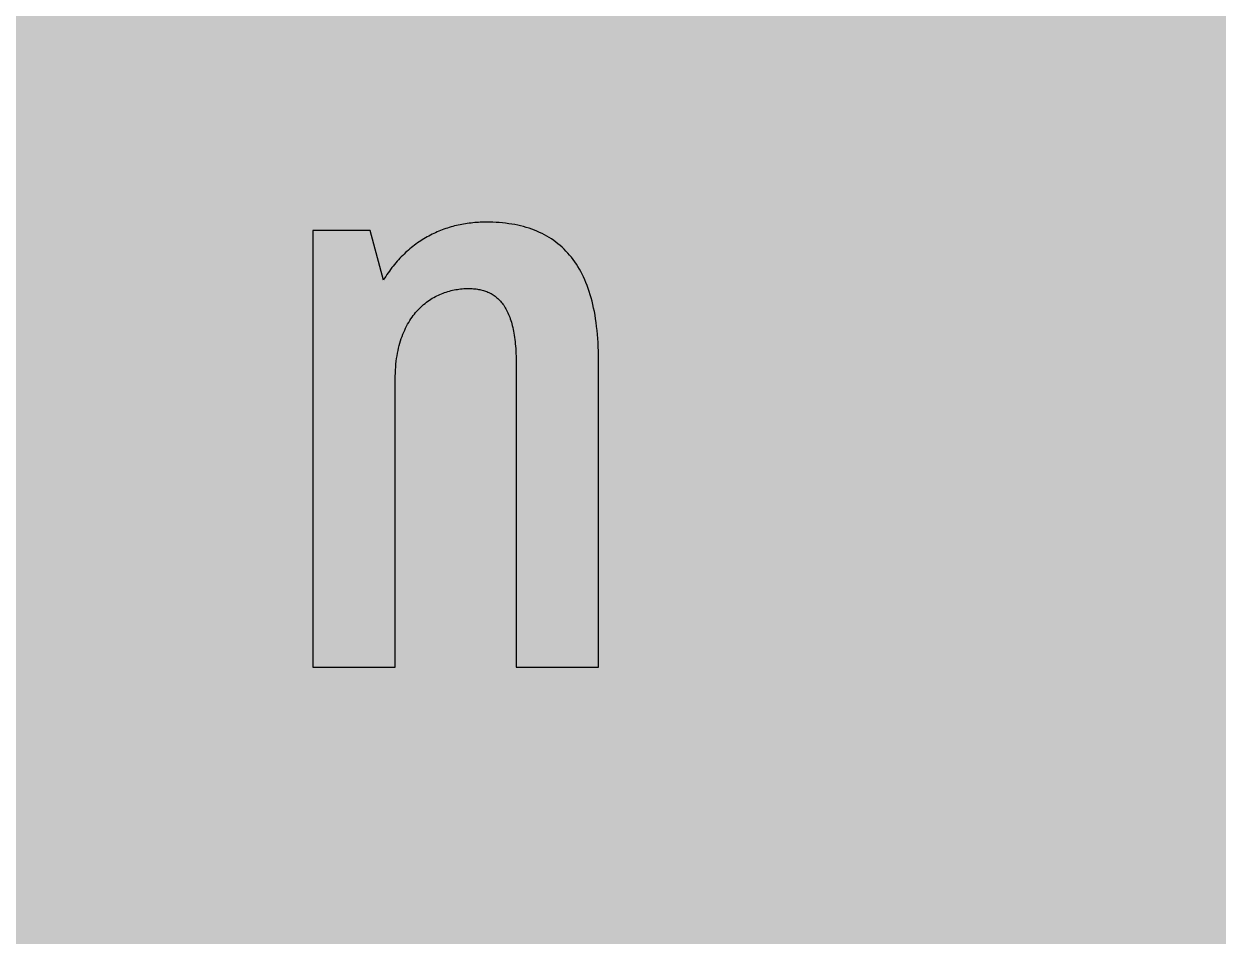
# Model space of a CAD drawing. Header units: millimetres. Extents: x 0 to 212, y 0 to 116.
# Drawn here: x 54.7 to 104.9, y 58.3 to 96.6 of the extents above; entities that cross this region are included whole.
import ezdxf

# ---------------------------------------------------------------- set-up
doc = ezdxf.new("R2010")
doc.units = ezdxf.units.MM

msp = doc.modelspace()

# ---------------------------------------------------------------- hatches: boundary and pattern name
for color, points in [(254, [(14.1633, 0.0536), (13.9878, 0.0533), (13.8125, 0.0559), (13.6373, 0.061), (13.462, 0.0686), (13.2893, 0.0787), (13.114, 0.0914), (12.9413, 0.1041), (12.7686, 0.1219), (12.5959, 0.1397), (12.4231, 0.16), (12.2504, 0.1829), (12.0777, 0.2057), (11.9075, 0.2337), (11.7373, 0.2616), (11.5672, 0.2921), (11.397, 0.3251), (11.2268, 0.3607), (11.0592, 0.3988), (10.8915, 0.4369), (10.7239, 0.4775), (10.5562, 0.5207), (10.3886, 0.5664), (10.2235, 0.6121), (10.0584, 0.6629), (9.8933, 0.7137), (9.7307, 0.7671), (9.5682, 0.8204), (9.4056, 0.8788), (9.2431, 0.9373), (9.083, 0.9982), (8.923, 1.0617), (8.763, 1.1252), (8.6055, 1.1938), (8.4455, 1.2624), (8.2906, 1.331), (8.1331, 1.4046), (7.9781, 1.4783), (7.8232, 1.5545), (7.6708, 1.6332), (7.5184, 1.7145), (7.366, 1.7958), (7.2161, 1.8796), (7.0663, 1.966), (6.919, 2.0523), (6.7716, 2.1438), (6.6243, 2.2352), (6.4795, 2.3266), (6.3348, 2.4232), (6.19, 2.5197), (6.0477, 2.6187), (5.908, 2.7178), (5.7683, 2.8194), (5.6286, 2.9235), (5.4915, 3.0302), (5.3543, 3.1369), (5.2197, 3.2461), (5.0851, 3.3579), (4.953, 3.4722), (4.8209, 3.5865), (4.6914, 3.7033), (4.5644, 3.8202), (4.4348, 3.9395), (4.3104, 4.0615), (4.1859, 4.1859), (4.0615, 4.3104), (3.9395, 4.4348), (3.8202, 4.5618), (3.7033, 4.6914), (3.5865, 4.8209), (3.4722, 4.953), (3.3579, 5.0851), (3.2487, 5.2197), (3.1369, 5.3543), (3.0302, 5.4915), (2.9235, 5.6286), (2.8194, 5.7683), (2.7178, 5.908), (2.6187, 6.0477), (2.5197, 6.19), (2.4232, 6.3348), (2.3266, 6.477), (2.2352, 6.6243), (2.1438, 6.7691), (2.0523, 6.919), (1.966, 7.0663), (1.8796, 7.2161), (1.7958, 7.366), (1.7145, 7.5184), (1.6332, 7.6708), (1.5545, 7.8232), (1.4783, 7.9781), (1.4046, 8.1331), (1.331, 8.2906), (1.2598, 8.4455), (1.1913, 8.603), (1.1252, 8.763), (1.0592, 8.923), (0.9982, 9.083), (0.9373, 9.2431), (0.8763, 9.4056), (0.8204, 9.5682), (0.7645, 9.7307), (0.7112, 9.8933), (0.6604, 10.0584), (0.6121, 10.2235), (0.5639, 10.3911), (0.5207, 10.5562), (0.4775, 10.7239), (0.4343, 10.8915), (0.3962, 11.0592), (0.3607, 11.2268), (0.3251, 11.397), (0.2921, 11.5672), (0.2616, 11.7373), (0.2311, 11.9075), (0.2057, 12.0802), (0.1803, 12.2504), (0.1575, 12.4231), (0.1372, 12.5959), (0.1194, 12.7686), (0.1041, 12.9413), (0.0889, 13.1166), (0.0787, 13.2893), (0.0686, 13.4645), (0.061, 13.6373), (0.0559, 13.8125), (0.0508, 13.9878), (0.0508, 14.163), (0.0522, 102.3592), (0.0508, 102.5322), (0.0559, 102.7074), (0.061, 102.8827), (0.0686, 103.058), (0.0787, 103.2307), (0.0889, 103.4059), (0.1041, 103.5787), (0.1194, 103.7514), (0.1372, 103.9241), (0.1575, 104.0968), (0.1803, 104.2695), (0.2057, 104.4423), (0.2311, 104.6124), (0.2616, 104.7826), (0.2921, 104.9528), (0.3251, 105.123), (0.3607, 105.2932), (0.3962, 105.4608), (0.4343, 105.6284), (0.4775, 105.7961), (0.5207, 105.9637), (0.5639, 106.1314), (0.6121, 106.2965), (0.6604, 106.4616), (0.7112, 106.6267), (0.7645, 106.7892), (0.8204, 106.9518), (0.8763, 107.1143), (0.9373, 107.2769), (0.9982, 107.4369), (1.0592, 107.5969), (1.1252, 107.757), (1.1913, 107.9144), (1.2598, 108.0745), (1.331, 108.2294), (1.4046, 108.3869), (1.4783, 108.5418), (1.5545, 108.6968), (1.6332, 108.8492), (1.7145, 109.0016), (1.7958, 109.154), (1.8796, 109.3038), (1.966, 109.4537), (2.0523, 109.601), (2.1438, 109.7483), (2.2352, 109.8956), (2.3266, 110.0404), (2.4232, 110.1852), (2.5197, 110.33), (2.6187, 110.4722), (2.7178, 110.6119), (2.8194, 110.7516), (2.9235, 110.8913), (3.0302, 111.0285), (3.1369, 111.1656), (3.2487, 111.3003), (3.3579, 111.4349), (3.4722, 111.567), (3.5865, 111.699), (3.7033, 111.8286), (3.8202, 111.9556), (3.9395, 112.0851), (4.0615, 112.2096), (4.1859, 112.334), (4.3104, 112.4585), (4.4348, 112.5804), (4.5644, 112.6998), (4.6914, 112.8166), (4.8209, 112.9335), (4.953, 113.0478), (5.0851, 113.1621), (5.2197, 113.2713), (5.3543, 113.3831), (5.4915, 113.4897), (5.6286, 113.5964), (5.7683, 113.7006), (5.908, 113.8022), (6.0477, 113.9012), (6.19, 114.0003), (6.3348, 114.0968), (6.4795, 114.1933), (6.6243, 114.2848), (6.7716, 114.3762), (6.919, 114.4676), (7.0663, 114.554), (7.2161, 114.6404), (7.366, 114.7242), (7.5184, 114.8055), (7.6708, 114.8867), (7.8232, 114.9655), (7.9781, 115.0417), (8.1331, 115.1153), (8.2906, 115.189), (8.4455, 115.2601), (8.6055, 115.3287), (8.763, 115.3947), (8.923, 115.4608), (9.083, 115.5217), (9.2431, 115.5827), (9.4056, 115.6437), (9.5682, 115.6995), (9.7307, 115.7554), (9.8933, 115.8088), (10.0584, 115.8596), (10.2235, 115.9078), (10.3886, 115.9561), (10.5562, 115.9993), (10.7239, 116.0424), (10.8915, 116.0856), (11.0592, 116.1237), (11.2268, 116.1593), (11.397, 116.1948), (11.5672, 116.2279), (11.7373, 116.2583), (11.9075, 116.2888), (12.0777, 116.3142), (12.2504, 116.3396), (12.4231, 116.3625), (12.5959, 116.3828), (12.7686, 116.4006), (12.9413, 116.4158), (13.114, 116.4311), (13.2893, 116.4412), (13.462, 116.4514), (13.6373, 116.459), (13.8125, 116.4641), (13.9878, 116.4692), (14.163, 116.4692), (197.6078, 116.4703), (197.7822, 116.4692), (197.9574, 116.4641), (198.1327, 116.459), (198.3054, 116.4514), (198.4807, 116.4412), (198.6534, 116.4311), (198.8287, 116.4158), (199.0014, 116.4006), (199.1741, 116.3828), (199.3468, 116.3625), (199.5195, 116.3396), (199.6897, 116.3142), (199.8624, 116.2888), (200.0326, 116.2583), (200.2028, 116.2279), (200.373, 116.1948), (200.5432, 116.1593), (200.7108, 116.1237), (200.8784, 116.0856), (201.0461, 116.0424), (201.2137, 115.9993), (201.3788, 115.9561), (201.5465, 115.9078), (201.7116, 115.8596), (201.8767, 115.8088), (202.0392, 115.7554), (202.2018, 115.6995), (202.3643, 115.6437), (202.5269, 115.5827), (202.6869, 115.5217), (202.8469, 115.4608), (203.007, 115.3947), (203.167, 115.3287), (203.3245, 115.2601), (203.4794, 115.189), (203.6369, 115.1153), (203.7918, 115.0417), (203.9468, 114.9655), (204.0992, 114.8867), (204.2516, 114.8055), (204.404, 114.7242), (204.5538, 114.6404), (204.7037, 114.554), (204.8535, 114.4676), (205.0009, 114.3762), (205.1456, 114.2848), (205.293, 114.1933), (205.4352, 114.0968), (205.58, 114.0003), (205.7222, 113.9012), (205.8619, 113.8022), (206.0016, 113.7006), (206.1413, 113.5964), (206.2785, 113.4897), (206.4156, 113.3831), (206.5503, 113.2713), (206.6849, 113.1621), (206.817, 113.0478), (206.949, 112.9335), (207.0786, 112.8166), (207.2081, 112.6998), (207.3351, 112.5804), (207.4596, 112.4585), (207.584, 112.334), (207.7085, 112.2096), (207.8304, 112.0851), (207.9498, 111.9556), (208.0666, 111.8286), (208.1835, 111.699), (208.2978, 111.567), (208.4121, 111.4349), (208.5238, 111.3003), (208.6331, 111.1656), (208.7397, 111.0285), (208.8464, 110.8913), (208.9506, 110.7516), (209.0522, 110.6119), (209.1512, 110.4722), (209.2503, 110.33), (209.3468, 110.1852), (209.4433, 110.0404), (209.5348, 109.8956), (209.6262, 109.7483), (209.7176, 109.601), (209.804, 109.4537), (209.8904, 109.3038), (209.9742, 109.154), (210.0555, 109.0016), (210.1367, 108.8492), (210.2155, 108.6968), (210.2917, 108.5418), (210.3653, 108.3869), (210.439, 108.2294), (210.5076, 108.0745), (210.5762, 107.9144), (210.6447, 107.757), (210.7082, 107.5969), (210.7717, 107.4369), (210.8327, 107.2769), (210.8911, 107.1143), (210.9495, 106.9518), (211.0029, 106.7892), (211.0562, 106.6267), (211.107, 106.4616), (211.1578, 106.2965), (211.2035, 106.1314), (211.2493, 105.9637), (211.2924, 105.7961), (211.3331, 105.6284), (211.3712, 105.4608), (211.4093, 105.2932), (211.4448, 105.123), (211.4779, 104.9528), (211.5083, 104.7826), (211.5363, 104.6124), (211.5642, 104.4423), (211.5871, 104.2695), (211.6099, 104.0968), (211.6303, 103.9241), (211.648, 103.7514), (211.6658, 103.5787), (211.6785, 103.4059), (211.6912, 103.2307), (211.7014, 103.058), (211.709, 102.8827), (211.7141, 102.7074), (211.7166, 102.5322), (211.7166, 102.3569), (211.7189, 14.1647), (211.7166, 13.9878), (211.7141, 13.8125), (211.709, 13.6373), (211.7014, 13.4645), (211.6912, 13.2893), (211.6785, 13.1166), (211.6658, 12.9413), (211.648, 12.7686), (211.6303, 12.5959), (211.6099, 12.4231), (211.5871, 12.2504), (211.5642, 12.0802), (211.5363, 11.9075), (211.5083, 11.7373), (211.4779, 11.5672), (211.4448, 11.397), (211.4093, 11.2268), (211.3712, 11.0592), (211.3331, 10.8915), (211.2924, 10.7239), (211.2493, 10.5562), (211.2035, 10.3911), (211.1578, 10.2235), (211.107, 10.0584), (211.0562, 9.8933), (211.0029, 9.7307), (210.9495, 9.5682), (210.8911, 9.4056), (210.8327, 9.2431), (210.7717, 9.083), (210.7082, 8.923), (210.6447, 8.763), (210.5762, 8.603), (210.5076, 8.4455), (210.439, 8.2906), (210.3653, 8.1331), (210.2917, 7.9781), (210.2155, 7.8232), (210.1367, 7.6708), (210.0555, 7.5184), (209.9742, 7.366), (209.8904, 7.2161), (209.804, 7.0663), (209.7176, 6.919), (209.6262, 6.7691), (209.5348, 6.6243), (209.4433, 6.477), (209.3468, 6.3348), (209.2503, 6.19), (209.1512, 6.0477), (209.0522, 5.908), (208.9506, 5.7683), (208.8464, 5.6286), (208.7397, 5.4915), (208.6331, 5.3543), (208.5238, 5.2197), (208.4121, 5.0851), (208.2978, 4.953), (208.1835, 4.8209), (208.0666, 4.6914), (207.9498, 4.5618), (207.8304, 4.4348), (207.7085, 4.3104), (207.584, 4.1859), (207.4596, 4.0615), (207.3351, 3.9395), (207.2081, 3.8202), (207.0786, 3.7033), (206.949, 3.5865), (206.817, 3.4722), (206.6849, 3.3579), (206.5503, 3.2461), (206.4156, 3.1369), (206.2785, 3.0302), (206.1413, 2.9235), (206.0016, 2.8194), (205.8619, 2.7178), (205.7222, 2.6187), (205.58, 2.5197), (205.4352, 2.4232), (205.293, 2.3266), (205.1456, 2.2352), (205.0009, 2.1438), (204.8535, 2.0523), (204.7037, 1.966), (204.5538, 1.8796), (204.404, 1.7958), (204.2516, 1.7145), (204.0992, 1.6332), (203.9468, 1.5545), (203.7918, 1.4783), (203.6369, 1.4046), (203.4794, 1.331), (203.3245, 1.2624), (203.167, 1.1938), (203.007, 1.1252), (202.8469, 1.0617), (202.6869, 0.9982), (202.5269, 0.9373), (202.3643, 0.8788), (202.2018, 0.8204), (202.0392, 0.7671), (201.8767, 0.7137), (201.7116, 0.6629), (201.5465, 0.6121), (201.3788, 0.5664), (201.2137, 0.5207), (201.0461, 0.4775), (200.8784, 0.4369), (200.7108, 0.3988), (200.5432, 0.3607), (200.373, 0.3251), (200.2028, 0.2921), (200.0326, 0.2616), (199.8624, 0.2337), (199.6897, 0.2057), (199.5195, 0.1829), (199.3468, 0.16), (199.1741, 0.1397), (199.0014, 0.1219), (198.8287, 0.1041), (198.6534, 0.0914), (198.4807, 0.0787), (198.3054, 0.0686), (198.1327, 0.061), (197.9574, 0.0559), (197.7822, 0.0533), (197.6069, 0.0533)]), (59, [(78.8458, 69.5508), (78.8458, 82.4614), (78.8441, 82.6465), (78.8391, 82.8319), (78.834, 83.0123), (78.8264, 83.1875), (78.8137, 83.3628), (78.801, 83.533), (78.7857, 83.7006), (78.7679, 83.8632), (78.7476, 84.0257), (78.7248, 84.1832), (78.6994, 84.3356), (78.6714, 84.488), (78.6409, 84.6353), (78.6079, 84.7801), (78.5749, 84.9224), (78.5368, 85.0621), (78.4987, 85.1967), (78.4555, 85.3288), (78.4123, 85.4583), (78.3666, 85.5853), (78.3184, 85.7072), (78.2676, 85.8266), (78.2142, 85.9434), (78.1583, 86.0577), (78.0999, 86.1695), (78.0415, 86.2762), (77.978, 86.3829), (77.9145, 86.4845), (77.8459, 86.5835), (77.7773, 86.6775), (77.7062, 86.7715), (77.6326, 86.8604), (77.5564, 86.9493), (77.4776, 87.0331), (77.3963, 87.1144), (77.3151, 87.1906), (77.2312, 87.2668), (77.1423, 87.3404), (77.0534, 87.409), (76.962, 87.4751), (76.868, 87.5386), (76.7715, 87.5995), (76.675, 87.6579), (76.5734, 87.7138), (76.4718, 87.7672), (76.3676, 87.8154), (76.261, 87.8637), (76.1517, 87.9069), (76.04, 87.9475), (75.9257, 87.9881), (75.8114, 88.0237), (75.6945, 88.0567), (75.5752, 88.0872), (75.4532, 88.1151), (75.3288, 88.1405), (75.2018, 88.1609), (75.0748, 88.1812), (74.9427, 88.199), (74.8106, 88.2117), (74.676, 88.2244), (74.5414, 88.2345), (74.4017, 88.2396), (74.262, 88.2447), (74.1172, 88.2447), (74.0385, 88.2447), (73.9597, 88.2421), (73.881, 88.2396), (73.8022, 88.2371), (73.7235, 88.232), (73.6448, 88.2269), (73.566, 88.2193), (73.4898, 88.2091), (73.4111, 88.2015), (73.3349, 88.1913), (73.2561, 88.1786), (73.1799, 88.1659), (73.1037, 88.1532), (73.0275, 88.138), (72.9513, 88.1202), (72.8751, 88.1024), (72.7989, 88.0847), (72.7253, 88.0643), (72.6491, 88.044), (72.5754, 88.0212), (72.5018, 87.9983), (72.4281, 87.9754), (72.3544, 87.9475), (72.2808, 87.9221), (72.2097, 87.8942), (72.136, 87.8637), (72.0649, 87.8332), (71.9938, 87.8027), (71.9226, 87.7697), (71.8541, 87.7367), (71.7829, 87.7011), (71.7144, 87.663), (71.6458, 87.6249), (71.5772, 87.5868), (71.5086, 87.5462), (71.4426, 87.5055), (71.3765, 87.4624), (71.308, 87.4192), (71.2445, 87.3735), (71.1784, 87.3252), (71.1149, 87.2769), (71.0489, 87.2287), (70.9879, 87.1779), (70.9244, 87.1271), (70.8609, 87.0737), (70.8, 87.0179), (70.739, 86.9645), (70.6806, 86.9061), (70.6196, 86.8477), (70.5612, 86.7893), (70.5028, 86.7283), (70.4444, 86.6648), (70.3885, 86.6013), (70.3326, 86.5353), (70.2767, 86.4692), (70.2234, 86.4032), (70.1675, 86.3346), (70.1142, 86.2635), (70.0634, 86.1924), (70.01, 86.1187), (69.9592, 86.0425), (69.911, 85.9663), (69.8602, 85.8901), (69.8119, 85.8114), (69.2506, 87.8939), (66.8514, 87.8939), (66.8514, 69.5508), (70.309, 69.5508), (70.309, 81.6497), (70.3097, 81.7804), (70.3123, 81.9099), (70.3199, 82.0369), (70.3275, 82.1614), (70.3377, 82.2833), (70.3504, 82.4027), (70.3656, 82.5195), (70.3834, 82.6338), (70.4037, 82.743), (70.424, 82.8523), (70.4469, 82.9589), (70.4723, 83.0605), (70.5002, 83.1621), (70.5307, 83.2612), (70.5612, 83.3552), (70.5942, 83.4492), (70.6272, 83.5406), (70.6653, 83.6295), (70.7034, 83.7159), (70.7415, 83.7997), (70.7847, 83.881), (70.8254, 83.9597), (70.8711, 84.0359), (70.9168, 84.1096), (70.9625, 84.1832), (71.0108, 84.2518), (71.0616, 84.3204), (71.1124, 84.3864), (71.1632, 84.4474), (71.2165, 84.5083), (71.2699, 84.5693), (71.3257, 84.6252), (71.3816, 84.6811), (71.44, 84.7319), (71.4985, 84.7827), (71.5569, 84.8309), (71.6178, 84.8792), (71.6788, 84.9224), (71.7398, 84.9655), (71.8007, 85.0062), (71.8642, 85.0468), (71.9277, 85.0824), (71.9912, 85.1179), (72.0547, 85.151), (72.1208, 85.1814), (72.1843, 85.2119), (72.2503, 85.2399), (72.3163, 85.2653), (72.3824, 85.2907), (72.4484, 85.311), (72.517, 85.3338), (72.583, 85.3516), (72.6491, 85.3694), (72.7151, 85.3846), (72.7837, 85.3999), (72.8497, 85.4126), (72.9158, 85.4227), (72.9818, 85.4329), (73.0504, 85.4405), (73.1164, 85.4481), (73.1825, 85.4532), (73.246, 85.4558), (73.312, 85.4583), (73.3755, 85.4583), (73.4314, 85.4583), (73.4873, 85.4558), (73.5432, 85.4532), (73.5965, 85.4507), (73.6498, 85.4456), (73.7032, 85.4405), (73.7565, 85.4329), (73.8073, 85.4227), (73.8581, 85.4151), (73.9089, 85.4024), (73.9572, 85.3897), (74.008, 85.377), (74.0562, 85.3618), (74.102, 85.3465), (74.1502, 85.3288), (74.1959, 85.311), (74.2417, 85.2907), (74.2874, 85.2678), (74.3306, 85.2449), (74.3737, 85.2195), (74.4169, 85.1941), (74.4576, 85.1662), (74.4982, 85.1357), (74.5388, 85.1052), (74.5795, 85.0722), (74.6176, 85.0392), (74.6557, 85.0036), (74.6912, 84.9655), (74.7293, 84.9249), (74.7624, 84.8843), (74.7979, 84.8411), (74.8309, 84.7979), (74.864, 84.7522), (74.8944, 84.7039), (74.9275, 84.6531), (74.9554, 84.5998), (74.9859, 84.5464), (75.0138, 84.4906), (75.0418, 84.4321), (75.0672, 84.3737), (75.0926, 84.3128), (75.1154, 84.2493), (75.1408, 84.1832), (75.1611, 84.1146), (75.184, 84.0435), (75.2043, 83.9724), (75.2221, 83.8987), (75.2424, 83.8225), (75.2577, 83.7438), (75.2754, 83.6625), (75.2907, 83.5787), (75.3034, 83.4949), (75.3161, 83.406), (75.3288, 83.3171), (75.3389, 83.2231), (75.3491, 83.1291), (75.3593, 83.0326), (75.3669, 82.9335), (75.372, 82.8319), (75.377, 82.7253), (75.3821, 82.6186), (75.3847, 82.5094), (75.3872, 82.3976), (75.3872, 82.2833), (75.3883, 69.5508)])]:
    msp.add_hatch(color=color).paths.add_polyline_path(points)
h = msp.add_hatch(color=59)
h.paths.add_polyline_path([(56.7612, 87.8939), (56.7612, 85.0731), (58.8779, 85.0731), (58.8779, 69.5508), (62.3355, 69.5508), (62.3355, 87.8939)])
edge = h.paths.add_edge_path(flags=16)
edge.add_line((58.2083, 93.6801), (58.2066, 93.6142))
edge.add_line((58.2066, 93.6142), (58.2092, 93.5507))
edge.add_line((58.2092, 93.5507), (58.2143, 93.4872))
edge.add_line((58.2143, 93.4872), (58.2193, 93.4263))
edge.add_line((58.2193, 93.4263), (58.2244, 93.3628))
edge.add_line((58.2244, 93.3628), (58.2346, 93.3018))
edge.add_line((58.2346, 93.3018), (58.2422, 93.2409))
edge.add_line((58.2422, 93.2409), (58.2549, 93.1799))
edge.add_line((58.2549, 93.1799), (58.2651, 93.1215))
edge.add_line((58.2651, 93.1215), (58.2803, 93.0631))
edge.add_line((58.2803, 93.0631), (58.2955, 93.0046))
edge.add_line((58.2955, 93.0046), (58.3108, 92.9462))
edge.add_line((58.3108, 92.9462), (58.3286, 92.8903))
edge.add_line((58.3286, 92.8903), (58.3463, 92.8345))
edge.add_line((58.3463, 92.8345), (58.3667, 92.7786))
edge.add_line((58.3667, 92.7786), (58.3895, 92.7227))
edge.add_line((58.3895, 92.7227), (58.4098, 92.6694))
edge.add_line((58.4098, 92.6694), (58.4352, 92.616))
edge.add_line((58.4352, 92.616), (58.4606, 92.5627))
edge.add_line((58.4606, 92.5627), (58.486, 92.5119))
edge.add_line((58.486, 92.5119), (58.514, 92.4611))
edge.add_line((58.514, 92.4611), (58.5419, 92.4128))
edge.add_line((58.5419, 92.4128), (58.5724, 92.362))
edge.add_line((58.5724, 92.362), (58.6029, 92.3138))
edge.add_line((58.6029, 92.3138), (58.6359, 92.268))
edge.add_line((58.6359, 92.268), (58.6689, 92.2223))
edge.add_line((58.6689, 92.2223), (58.7019, 92.1766))
edge.add_line((58.7019, 92.1766), (58.7375, 92.1309))
edge.add_line((58.7375, 92.1309), (58.7756, 92.0877))
edge.add_line((58.7756, 92.0877), (58.8112, 92.0445))
edge.add_line((58.8112, 92.0445), (58.8518, 92.0039))
edge.add_line((58.8518, 92.0039), (58.8899, 91.9632))
edge.add_line((58.8899, 91.9632), (58.9305, 91.9226))
edge.add_line((58.9305, 91.9226), (58.9737, 91.8845))
edge.add_line((58.9737, 91.8845), (59.0144, 91.8464))
edge.add_line((59.0144, 91.8464), (59.0575, 91.8108))
edge.add_line((59.0575, 91.8108), (59.1033, 91.7753))
edge.add_line((59.1033, 91.7753), (59.149, 91.7423))
edge.add_line((59.149, 91.7423), (59.1947, 91.7067))
edge.add_line((59.1947, 91.7067), (59.243, 91.6762))
edge.add_line((59.243, 91.6762), (59.2912, 91.6457))
edge.add_line((59.2912, 91.6457), (59.3395, 91.6153))
edge.add_line((59.3395, 91.6153), (59.3903, 91.5873))
edge.add_line((59.3903, 91.5873), (59.4385, 91.5594))
edge.add_line((59.4385, 91.5594), (59.4919, 91.5314))
edge.add_line((59.4919, 91.5314), (59.5427, 91.5086))
edge.add_line((59.5427, 91.5086), (59.596, 91.4832))
edge.add_line((59.596, 91.4832), (59.6494, 91.4603))
edge.add_line((59.6494, 91.4603), (59.7052, 91.44))
edge.add_line((59.7052, 91.44), (59.7611, 91.4197))
edge.add_line((59.7611, 91.4197), (59.817, 91.3994))
edge.add_line((59.817, 91.3994), (59.8729, 91.3841))
edge.add_line((59.8729, 91.3841), (59.9313, 91.3663))
edge.add_line((59.9313, 91.3663), (59.9897, 91.3511))
edge.add_line((59.9897, 91.3511), (60.0481, 91.3384))
edge.add_line((60.0481, 91.3384), (60.1091, 91.3257))
edge.add_line((60.1091, 91.3257), (60.1675, 91.3155))
edge.add_line((60.1675, 91.3155), (60.2285, 91.3054))
edge.add_line((60.2285, 91.3054), (60.2894, 91.2978))
edge.add_line((60.2894, 91.2978), (60.3529, 91.2927))
edge.add_line((60.3529, 91.2927), (60.4139, 91.2851))
edge.add_line((60.4139, 91.2851), (60.4774, 91.2825))
edge.add_line((60.4774, 91.2825), (60.5409, 91.28))
edge.add_line((60.5409, 91.28), (60.6069, 91.28))
edge.add_line((60.6069, 91.28), (60.6704, 91.28))
edge.add_line((60.6704, 91.28), (60.7339, 91.2825))
edge.add_line((60.7339, 91.2825), (60.7974, 91.2851))
edge.add_line((60.7974, 91.2851), (60.8609, 91.2927))
edge.add_line((60.8609, 91.2927), (60.9219, 91.2978))
edge.add_line((60.9219, 91.2978), (60.9829, 91.3054))
edge.add_line((60.9829, 91.3054), (61.0438, 91.3155))
edge.add_line((61.0438, 91.3155), (61.1048, 91.3257))
edge.add_line((61.1048, 91.3257), (61.1632, 91.3384))
edge.add_line((61.1632, 91.3384), (61.2216, 91.3511))
edge.add_line((61.2216, 91.3511), (61.28, 91.3663))
edge.add_line((61.28, 91.3663), (61.3385, 91.3841))
edge.add_line((61.3385, 91.3841), (61.3943, 91.3994))
edge.add_line((61.3943, 91.3994), (61.4502, 91.4197))
edge.add_line((61.4502, 91.4197), (61.5061, 91.44))
edge.add_line((61.5061, 91.44), (61.562, 91.4603))
edge.add_line((61.562, 91.4603), (61.6153, 91.4832))
edge.add_line((61.6153, 91.4832), (61.6687, 91.5086))
edge.add_line((61.6687, 91.5086), (61.7195, 91.5314))
edge.add_line((61.7195, 91.5314), (61.7728, 91.5594))
edge.add_line((61.7728, 91.5594), (61.8236, 91.5873))
edge.add_line((61.8236, 91.5873), (61.8719, 91.6153))
edge.add_line((61.8719, 91.6153), (61.9227, 91.6457))
edge.add_line((61.9227, 91.6457), (61.9709, 91.6762))
edge.add_line((61.9709, 91.6762), (62.0166, 91.7067))
edge.add_line((62.0166, 91.7067), (62.0624, 91.7423))
edge.add_line((62.0624, 91.7423), (62.1081, 91.7753))
edge.add_line((62.1081, 91.7753), (62.1538, 91.8108))
edge.add_line((62.1538, 91.8108), (62.197, 91.8464))
edge.add_line((62.197, 91.8464), (62.2402, 91.8845))
edge.add_line((62.2402, 91.8845), (62.2808, 91.9226))
edge.add_line((62.2808, 91.9226), (62.3214, 91.9632))
edge.add_line((62.3214, 91.9632), (62.3621, 92.0039))
edge.add_line((62.3621, 92.0039), (62.4002, 92.0445))
edge.add_line((62.4002, 92.0445), (62.4383, 92.0877))
edge.add_line((62.4383, 92.0877), (62.4738, 92.1309))
edge.add_line((62.4738, 92.1309), (62.5094, 92.1766))
edge.add_line((62.5094, 92.1766), (62.5424, 92.2223))
edge.add_line((62.5424, 92.2223), (62.578, 92.268))
edge.add_line((62.578, 92.268), (62.6085, 92.3138))
edge.add_line((62.6085, 92.3138), (62.6389, 92.362))
edge.add_line((62.6389, 92.362), (62.6694, 92.4128))
edge.add_line((62.6694, 92.4128), (62.6974, 92.4611))
edge.add_line((62.6974, 92.4611), (62.7253, 92.5119))
edge.add_line((62.7253, 92.5119), (62.7532, 92.5627))
edge.add_line((62.7532, 92.5627), (62.7786, 92.616))
edge.add_line((62.7786, 92.616), (62.8015, 92.6694))
edge.add_line((62.8015, 92.6694), (62.8244, 92.7227))
edge.add_line((62.8244, 92.7227), (62.8447, 92.7786))
edge.add_line((62.8447, 92.7786), (62.865, 92.8345))
edge.add_line((62.865, 92.8345), (62.8853, 92.8903))
edge.add_line((62.8853, 92.8903), (62.9031, 92.9462))
edge.add_line((62.9031, 92.9462), (62.9183, 93.0046))
edge.add_line((62.9183, 93.0046), (62.9336, 93.0631))
edge.add_line((62.9336, 93.0631), (62.9463, 93.1215))
edge.add_line((62.9463, 93.1215), (62.959, 93.1799))
edge.add_line((62.959, 93.1799), (62.9691, 93.2409))
edge.add_line((62.9691, 93.2409), (62.9793, 93.3018))
edge.add_line((62.9793, 93.3018), (62.9869, 93.3628))
edge.add_line((62.9869, 93.3628), (62.9945, 93.4263))
edge.add_line((62.9945, 93.4263), (62.9996, 93.4872))
edge.add_line((62.9996, 93.4872), (63.0022, 93.5507))
edge.add_line((63.0022, 93.5507), (63.0047, 93.6142))
edge.add_line((63.0047, 93.6142), (63.0047, 93.6777))
edge.add_line((63.0047, 93.6777), (63.0047, 93.7438))
edge.add_line((63.0047, 93.7438), (63.0022, 93.8073))
edge.add_line((63.0022, 93.8073), (62.9996, 93.8708))
edge.add_line((62.9996, 93.8708), (62.9945, 93.9317))
edge.add_line((62.9945, 93.9317), (62.9869, 93.9952))
edge.add_line((62.9869, 93.9952), (62.9793, 94.0562))
edge.add_line((62.9793, 94.0562), (62.9691, 94.1172))
edge.add_line((62.9691, 94.1172), (62.959, 94.1756))
edge.add_line((62.959, 94.1756), (62.9463, 94.2365))
edge.add_line((62.9463, 94.2365), (62.9336, 94.295))
edge.add_line((62.9336, 94.295), (62.9183, 94.3534))
edge.add_line((62.9183, 94.3534), (62.9031, 94.4118))
edge.add_line((62.9031, 94.4118), (62.8853, 94.4677))
edge.add_line((62.8853, 94.4677), (62.865, 94.5236))
edge.add_line((62.865, 94.5236), (62.8447, 94.5794))
edge.add_line((62.8447, 94.5794), (62.8244, 94.6328))
edge.add_line((62.8244, 94.6328), (62.8015, 94.6887))
edge.add_line((62.8015, 94.6887), (62.7786, 94.7395))
edge.add_line((62.7786, 94.7395), (62.7532, 94.7928))
edge.add_line((62.7532, 94.7928), (62.7253, 94.8436))
edge.add_line((62.7253, 94.8436), (62.6974, 94.8944))
edge.add_line((62.6974, 94.8944), (62.6694, 94.9452))
edge.add_line((62.6694, 94.9452), (62.6389, 94.9935))
edge.add_line((62.6389, 94.9935), (62.6085, 95.0417))
edge.add_line((62.6085, 95.0417), (62.578, 95.09))
edge.add_line((62.578, 95.09), (62.5424, 95.1357))
edge.add_line((62.5424, 95.1357), (62.5094, 95.1814))
edge.add_line((62.5094, 95.1814), (62.4738, 95.2246))
edge.add_line((62.4738, 95.2246), (62.4383, 95.2678))
edge.add_line((62.4383, 95.2678), (62.4002, 95.311))
edge.add_line((62.4002, 95.311), (62.3621, 95.3516))
edge.add_line((62.3621, 95.3516), (62.3214, 95.3922))
edge.add_line((62.3214, 95.3922), (62.2808, 95.4329))
edge.add_line((62.2808, 95.4329), (62.2402, 95.471))
edge.add_line((62.2402, 95.471), (62.197, 95.5091))
edge.add_line((62.197, 95.5091), (62.1538, 95.5446))
edge.add_line((62.1538, 95.5446), (62.1081, 95.5802))
edge.add_line((62.1081, 95.5802), (62.0624, 95.6158))
edge.add_line((62.0624, 95.6158), (62.0166, 95.6488))
edge.add_line((62.0166, 95.6488), (61.9709, 95.6818))
edge.add_line((61.9709, 95.6818), (61.9227, 95.7123))
edge.add_line((61.9227, 95.7123), (61.8719, 95.7402))
edge.add_line((61.8719, 95.7402), (61.8236, 95.7707))
edge.add_line((61.8236, 95.7707), (61.7728, 95.7986))
edge.add_line((61.7728, 95.7986), (61.7195, 95.824))
edge.add_line((61.7195, 95.824), (61.6687, 95.8494))
edge.add_line((61.6687, 95.8494), (61.6153, 95.8723))
edge.add_line((61.6153, 95.8723), (61.562, 95.8952))
edge.add_line((61.562, 95.8952), (61.5061, 95.918))
edge.add_line((61.5061, 95.918), (61.4502, 95.9358))
edge.add_line((61.4502, 95.9358), (61.3943, 95.9561))
edge.add_line((61.3943, 95.9561), (61.3385, 95.9739))
edge.add_line((61.3385, 95.9739), (61.28, 95.9891))
edge.add_line((61.28, 95.9891), (61.2216, 96.0044))
edge.add_line((61.2216, 96.0044), (61.1632, 96.0171))
edge.add_line((61.1632, 96.0171), (61.1048, 96.0298))
edge.add_line((61.1048, 96.0298), (61.0438, 96.0399))
edge.add_line((61.0438, 96.0399), (60.9829, 96.0501))
edge.add_line((60.9829, 96.0501), (60.9219, 96.0577))
edge.add_line((60.9219, 96.0577), (60.8609, 96.0653))
edge.add_line((60.8609, 96.0653), (60.7974, 96.0704))
edge.add_line((60.7974, 96.0704), (60.7339, 96.073))
edge.add_line((60.7339, 96.073), (60.6704, 96.0755))
edge.add_line((60.6704, 96.0755), (60.6069, 96.0755))
edge.add_line((60.6069, 96.0755), (60.5409, 96.0755))
edge.add_line((60.5409, 96.0755), (60.4774, 96.073))
edge.add_line((60.4774, 96.073), (60.4139, 96.0704))
edge.add_line((60.4139, 96.0704), (60.3529, 96.0653))
edge.add_line((60.3529, 96.0653), (60.2894, 96.0577))
edge.add_line((60.2894, 96.0577), (60.2285, 96.0501))
edge.add_line((60.2285, 96.0501), (60.1675, 96.0399))
edge.add_line((60.1675, 96.0399), (60.1091, 96.0298))
edge.add_line((60.1091, 96.0298), (60.0481, 96.0171))
edge.add_line((60.0481, 96.0171), (59.9897, 96.0044))
edge.add_line((59.9897, 96.0044), (59.9313, 95.9891))
edge.add_line((59.9313, 95.9891), (59.8729, 95.9739))
edge.add_line((59.8729, 95.9739), (59.817, 95.9561))
edge.add_line((59.817, 95.9561), (59.7611, 95.9358))
edge.add_line((59.7611, 95.9358), (59.7052, 95.918))
edge.add_line((59.7052, 95.918), (59.6494, 95.8952))
edge.add_line((59.6494, 95.8952), (59.596, 95.8723))
edge.add_line((59.596, 95.8723), (59.5427, 95.8494))
edge.add_line((59.5427, 95.8494), (59.4919, 95.824))
edge.add_line((59.4919, 95.824), (59.4385, 95.7986))
edge.add_line((59.4385, 95.7986), (59.3903, 95.7707))
edge.add_line((59.3903, 95.7707), (59.3395, 95.7402))
edge.add_line((59.3395, 95.7402), (59.2912, 95.7123))
edge.add_line((59.2912, 95.7123), (59.243, 95.6818))
edge.add_line((59.243, 95.6818), (59.1947, 95.6488))
edge.add_line((59.1947, 95.6488), (59.149, 95.6158))
edge.add_line((59.149, 95.6158), (59.1033, 95.5802))
edge.add_line((59.1033, 95.5802), (59.0575, 95.5446))
edge.add_line((59.0575, 95.5446), (59.0144, 95.5091))
edge.add_line((59.0144, 95.5091), (58.9737, 95.471))
edge.add_line((58.9737, 95.471), (58.9305, 95.4329))
edge.add_line((58.9305, 95.4329), (58.8899, 95.3922))
edge.add_line((58.8899, 95.3922), (58.8518, 95.3516))
edge.add_line((58.8518, 95.3516), (58.8112, 95.311))
edge.add_line((58.8112, 95.311), (58.7756, 95.2678))
edge.add_line((58.7756, 95.2678), (58.7375, 95.2246))
edge.add_line((58.7375, 95.2246), (58.7019, 95.1814))
edge.add_line((58.7019, 95.1814), (58.6689, 95.1357))
edge.add_line((58.6689, 95.1357), (58.6359, 95.09))
edge.add_line((58.6359, 95.09), (58.6029, 95.0417))
edge.add_line((58.6029, 95.0417), (58.5724, 94.9935))
edge.add_line((58.5724, 94.9935), (58.5419, 94.9452))
edge.add_line((58.5419, 94.9452), (58.514, 94.8944))
edge.add_line((58.514, 94.8944), (58.486, 94.8436))
edge.add_line((58.486, 94.8436), (58.4606, 94.7928))
edge.add_line((58.4606, 94.7928), (58.4352, 94.7395))
edge.add_line((58.4352, 94.7395), (58.4098, 94.6887))
edge.add_line((58.4098, 94.6887), (58.3895, 94.6328))
edge.add_line((58.3895, 94.6328), (58.3667, 94.5794))
edge.add_line((58.3667, 94.5794), (58.3463, 94.5236))
edge.add_line((58.3463, 94.5236), (58.3286, 94.4677))
edge.add_line((58.3286, 94.4677), (58.3108, 94.4118))
edge.add_line((58.3108, 94.4118), (58.2955, 94.3534))
edge.add_line((58.2955, 94.3534), (58.2803, 94.295))
edge.add_line((58.2803, 94.295), (58.2651, 94.2365))
edge.add_line((58.2651, 94.2365), (58.2549, 94.1756))
edge.add_line((58.2549, 94.1756), (58.2422, 94.1172))
edge.add_line((58.2422, 94.1172), (58.2346, 94.0562))
edge.add_line((58.2346, 94.0562), (58.2244, 93.9952))
edge.add_line((58.2244, 93.9952), (58.2193, 93.9317))
edge.add_line((58.2193, 93.9317), (58.2143, 93.8708))
edge.add_line((58.2143, 93.8708), (58.2092, 93.8073))
edge.add_line((58.2092, 93.8073), (58.2066, 93.7438))
edge.add_line((58.2066, 93.7438), (58.2066, 93.6777))
h = msp.add_hatch(color=59)
h.paths.add_polyline_path([(94.8612, 77.5585), (94.8612, 79.569), (94.8588, 79.8271), (94.8563, 80.0837), (94.8512, 80.3351), (94.8411, 80.584), (94.8309, 80.8279), (94.8207, 81.0692), (94.8055, 81.3079), (94.7877, 81.5416), (94.7674, 81.7702), (94.7471, 81.9963), (94.7217, 82.2198), (94.6937, 82.4382), (94.6633, 82.6541), (94.6328, 82.865), (94.5972, 83.0707), (94.5591, 83.2764), (94.5185, 83.4746), (94.4753, 83.6701), (94.4296, 83.8632), (94.3813, 84.0511), (94.3305, 84.234), (94.2772, 84.4144), (94.2188, 84.5896), (94.1578, 84.7623), (94.0968, 84.9325), (94.0283, 85.0951), (93.9597, 85.2551), (93.8886, 85.4126), (93.8124, 85.565), (93.7336, 85.7123), (93.6523, 85.8571), (93.5685, 85.9968), (93.4796, 86.1339), (93.3882, 86.266), (93.2942, 86.393), (93.1951, 86.5175), (93.0961, 86.6369), (92.9894, 86.7512), (92.8827, 86.8629), (92.771, 86.9696), (92.6567, 87.0712), (92.5373, 87.1703), (92.4154, 87.2642), (92.2884, 87.3557), (92.1588, 87.442), (92.0267, 87.5233), (91.8896, 87.5995), (91.7499, 87.6732), (91.6051, 87.7418), (91.4578, 87.8053), (91.3054, 87.8662), (91.1504, 87.9221), (90.9904, 87.9729), (90.8279, 88.0212), (90.6602, 88.0618), (90.4875, 88.0999), (90.3122, 88.1355), (90.1319, 88.1634), (89.949, 88.1888), (89.7611, 88.2091), (89.5706, 88.2244), (89.375, 88.2371), (89.1743, 88.2421), (88.9686, 88.2447), (88.7679, 88.2421), (88.5698, 88.2371), (88.3742, 88.2244), (88.1837, 88.2091), (87.9958, 88.1913), (87.8103, 88.1659), (87.63, 88.1355), (87.4522, 88.1024), (87.2769, 88.0643), (87.1068, 88.0237), (86.9391, 87.9754), (86.774, 87.9246), (86.614, 87.8662), (86.4565, 87.8053), (86.3016, 87.7392), (86.1517, 87.6706), (86.0044, 87.5944), (85.8596, 87.5157), (85.7199, 87.4293), (85.5828, 87.3404), (85.4481, 87.2465), (85.3161, 87.1474), (85.1891, 87.0433), (85.0646, 86.934), (84.9427, 86.8197), (84.8258, 86.7029), (84.709, 86.5784), (84.5998, 86.4514), (84.4906, 86.3168), (84.3864, 86.1797), (84.2823, 86.0349), (84.1858, 85.8876), (84.0892, 85.7326), (83.9978, 85.5751), (83.9064, 85.4126), (83.8225, 85.2424), (83.7387, 85.0697), (83.6574, 84.8893), (83.5812, 84.7065), (83.5076, 84.516), (83.439, 84.3229), (83.3704, 84.1223), (83.3069, 83.9191), (83.246, 83.7082), (83.1875, 83.4923), (83.1317, 83.2714), (83.0809, 83.0453), (83.0301, 82.8142), (82.9843, 82.5779), (82.9437, 82.3366), (82.9031, 82.0877), (82.865, 81.8337), (82.8319, 81.5772), (82.8015, 81.313), (82.7735, 81.0438), (82.7481, 80.7695), (82.7253, 80.4875), (82.7075, 80.203), (82.6922, 79.9109), (82.677, 79.6138), (82.6668, 79.3115), (82.6618, 79.0016), (82.6567, 78.6892), (82.6541, 78.3692), (82.6567, 78.0161), (82.6643, 77.6732), (82.677, 77.3379), (82.6948, 77.0103), (82.7151, 76.6928), (82.7405, 76.3829), (82.771, 76.0806), (82.8065, 75.786), (82.8472, 75.5015), (82.8904, 75.2246), (82.9386, 74.9554), (82.9894, 74.6938), (83.0453, 74.4398), (83.1063, 74.1909), (83.1698, 73.9521), (83.2383, 73.721), (83.3095, 73.4974), (83.3857, 73.279), (83.4644, 73.0682), (83.5457, 72.865), (83.632, 72.6669), (83.7209, 72.4789), (83.8124, 72.296), (83.9089, 72.1182), (84.008, 71.948), (84.1096, 71.7829), (84.2137, 71.6255), (84.3204, 71.4731), (84.4321, 71.3283), (84.5464, 71.1886), (84.6607, 71.054), (84.7801, 70.9244), (84.902, 70.8025), (85.024, 70.6857), (85.151, 70.5739), (85.278, 70.4672), (85.41, 70.3656), (85.5421, 70.2691), (85.6767, 70.1751), (85.8139, 70.0888), (85.9511, 70.0075), (86.0933, 69.9313), (86.2355, 69.8576), (86.3778, 69.789), (86.5251, 69.7255), (86.6724, 69.6646), (86.8197, 69.6087), (86.9696, 69.5579), (87.122, 69.5096), (87.2744, 69.4665), (87.4268, 69.4258), (87.5817, 69.3903), (87.7392, 69.3572), (87.8942, 69.3268), (88.0542, 69.3014), (88.2117, 69.2785), (88.3717, 69.2582), (88.5292, 69.2404), (88.6917, 69.2277), (88.8517, 69.215), (89.0118, 69.2074), (89.1743, 69.2023), (89.3369, 69.1972), (89.4969, 69.1972), (89.5883, 69.1972), (89.6798, 69.1998), (89.7712, 69.2023), (89.8627, 69.2048), (89.9516, 69.2099), (90.043, 69.215), (90.1344, 69.2201), (90.2233, 69.2277), (90.3148, 69.2353), (90.4037, 69.2455), (90.4951, 69.2556), (90.584, 69.2658), (90.6729, 69.2785), (90.7618, 69.2887), (90.8507, 69.3014), (90.9396, 69.3166), (91.0285, 69.3318), (91.1174, 69.3471), (91.2038, 69.3623), (91.2901, 69.3776), (91.379, 69.3953), (91.4654, 69.4131), (91.5518, 69.4334), (91.6356, 69.4512), (91.7219, 69.4715), (91.8058, 69.4919), (91.8896, 69.5122), (91.9734, 69.535), (92.0572, 69.5554), (92.1385, 69.5782), (92.2223, 69.6011), (92.3036, 69.6239), (92.3823, 69.6493), (92.4636, 69.6722), (92.5424, 69.6976), (92.6211, 69.723), (92.6998, 69.7484), (92.776, 69.7738), (92.8548, 69.7992), (92.9284, 69.8246), (93.0046, 69.8525), (93.0783, 69.8779), (93.152, 69.9059), (93.2256, 69.9338), (93.2967, 69.9618), (93.3679, 69.9897), (93.439, 70.0176), (93.5076, 70.0456), (93.5761, 70.0735), (93.6422, 70.1015), (93.7082, 70.1294), (93.7743, 70.1599), (93.8378, 70.1878), (93.9013, 70.2158), (93.9622, 70.2437), (94.0257, 70.2742), (94.0841, 70.3021), (94.1426, 70.3301), (94.201, 70.3605), (94.2569, 70.3885), (94.3127, 70.4164), (94.3686, 70.4444), (94.422, 70.4723), (94.4728, 70.5028), (93.4501, 73.0786), (93.3882, 73.0479), (93.3272, 73.0174), (93.2663, 72.9894), (93.2053, 72.9615), (93.1443, 72.9336), (93.0834, 72.9056), (93.0224, 72.8802), (92.9615, 72.8523), (92.9005, 72.8269), (92.8395, 72.8015), (92.7786, 72.7761), (92.7202, 72.7507), (92.6592, 72.7253), (92.5982, 72.7024), (92.5373, 72.677), (92.4789, 72.6542), (92.4179, 72.6313), (92.3569, 72.611), (92.2985, 72.5881), (92.2376, 72.5678), (92.1791, 72.5449), (92.1182, 72.5246), (92.0598, 72.5043), (91.9988, 72.4865), (91.9404, 72.4662), (91.882, 72.4484), (91.821, 72.4306), (91.7626, 72.4103), (91.7042, 72.3951), (91.6457, 72.3773), (91.5848, 72.3621), (91.5264, 72.3443), (91.4679, 72.329), (91.4095, 72.3138), (91.3511, 72.3011), (91.2927, 72.2859), (91.2343, 72.2732), (91.1758, 72.2579), (91.12, 72.2478), (91.0615, 72.2351), (91.0031, 72.2224), (90.9447, 72.2122), (90.8888, 72.1995), (90.8304, 72.1893), (90.7745, 72.1817), (90.7161, 72.1716), (90.6602, 72.1614), (90.6018, 72.1538), (90.5459, 72.1462), (90.49, 72.1385), (90.4316, 72.1335), (90.3757, 72.1258), (90.3199, 72.1208), (90.264, 72.1157), (90.2081, 72.1106), (90.1522, 72.1055), (90.0963, 72.103), (90.0405, 72.0979), (89.9846, 72.0954), (89.9312, 72.0928), (89.8754, 72.0903), (89.8195, 72.0903), (89.7661, 72.0903), (89.7103, 72.0903), (89.6188, 72.0903), (89.5274, 72.0903), (89.4359, 72.0928), (89.347, 72.0928), (89.2556, 72.0954), (89.1692, 72.1004), (89.0803, 72.1055), (88.994, 72.1106), (88.9076, 72.1182), (88.8238, 72.1284), (88.74, 72.1385), (88.6562, 72.1487), (88.5749, 72.1639), (88.4936, 72.1792), (88.4123, 72.1944), (88.3336, 72.2147), (88.2574, 72.2351), (88.1786, 72.2579), (88.1024, 72.2859), (88.0288, 72.3138), (87.9551, 72.3443), (87.8815, 72.3773), (87.8103, 72.4129), (87.7418, 72.451), (87.6706, 72.4941), (87.6046, 72.5399), (87.536, 72.5881), (87.4725, 72.6389), (87.4065, 72.6923), (87.3455, 72.7507), (87.282, 72.8142), (87.2236, 72.8777), (87.1652, 72.9488), (87.1068, 73.0225), (87.0509, 73.0987), (86.995, 73.1799), (86.9417, 73.2663), (86.8909, 73.3552), (86.8401, 73.4492), (86.7918, 73.5482), (86.7435, 73.6524), (86.6978, 73.7591), (86.6546, 73.8734), (86.6115, 73.9902), (86.5708, 74.1147), (86.5302, 74.2417), (86.4921, 74.3763), (86.4565, 74.516), (86.421, 74.6608), (86.3879, 74.8106), (86.3575, 74.9656), (86.327, 75.1281), (86.299, 75.2958), (86.2736, 75.4685), (86.2482, 75.6488), (86.2254, 75.8342), (86.2051, 76.0247), (86.1873, 76.2254), (86.1695, 76.4286), (86.1543, 76.642), (86.1416, 76.8604), (86.1289, 77.0865), (86.1212, 77.3176), (86.1136, 77.5564)])
edge = h.paths.add_edge_path(flags=16)
edge.add_line((88.9, 85.4601), (88.9889, 85.4583))
edge.add_line((88.9889, 85.4583), (89.0778, 85.4558))
edge.add_line((89.0778, 85.4558), (89.1642, 85.4507))
edge.add_line((89.1642, 85.4507), (89.248, 85.4456))
edge.add_line((89.248, 85.4456), (89.3318, 85.438))
edge.add_line((89.3318, 85.438), (89.4131, 85.4278))
edge.add_line((89.4131, 85.4278), (89.4918, 85.4177))
edge.add_line((89.4918, 85.4177), (89.5706, 85.4024))
edge.add_line((89.5706, 85.4024), (89.6468, 85.3872))
edge.add_line((89.6468, 85.3872), (89.7204, 85.3694))
edge.add_line((89.7204, 85.3694), (89.7915, 85.3516))
edge.add_line((89.7915, 85.3516), (89.8627, 85.3288))
edge.add_line((89.8627, 85.3288), (89.9338, 85.3059))
edge.add_line((89.9338, 85.3059), (89.9998, 85.278))
edge.add_line((89.9998, 85.278), (90.0684, 85.25))
edge.add_line((90.0684, 85.25), (90.1319, 85.2195))
edge.add_line((90.1319, 85.2195), (90.1954, 85.1865))
edge.add_line((90.1954, 85.1865), (90.2564, 85.151))
edge.add_line((90.2564, 85.151), (90.3148, 85.1129))
edge.add_line((90.3148, 85.1129), (90.3732, 85.0722))
edge.add_line((90.3732, 85.0722), (90.4316, 85.029))
edge.add_line((90.4316, 85.029), (90.4875, 84.9833))
edge.add_line((90.4875, 84.9833), (90.5408, 84.9351))
edge.add_line((90.5408, 84.9351), (90.5916, 84.8817))
edge.add_line((90.5916, 84.8817), (90.6424, 84.8284))
edge.add_line((90.6424, 84.8284), (90.6932, 84.77))
edge.add_line((90.6932, 84.77), (90.739, 84.7115))
edge.add_line((90.739, 84.7115), (90.7872, 84.648))
edge.add_line((90.7872, 84.648), (90.8304, 84.582))
edge.add_line((90.8304, 84.582), (90.8761, 84.5134))
edge.add_line((90.8761, 84.5134), (90.9168, 84.4398))
edge.add_line((90.9168, 84.4398), (90.9574, 84.3661))
edge.add_line((90.9574, 84.3661), (90.998, 84.2874))
edge.add_line((90.998, 84.2874), (91.0361, 84.2061))
edge.add_line((91.0361, 84.2061), (91.0717, 84.1197))
edge.add_line((91.0717, 84.1197), (91.1073, 84.0308))
edge.add_line((91.1073, 84.0308), (91.1428, 83.9394))
edge.add_line((91.1428, 83.9394), (91.1733, 83.8454))
edge.add_line((91.1733, 83.8454), (91.2063, 83.7463))
edge.add_line((91.2063, 83.7463), (91.2368, 83.6447))
edge.add_line((91.2368, 83.6447), (91.2647, 83.5381))
edge.add_line((91.2647, 83.5381), (91.2927, 83.4288))
edge.add_line((91.2927, 83.4288), (91.3181, 83.3145))
edge.add_line((91.3181, 83.3145), (91.3435, 83.1977))
edge.add_line((91.3435, 83.1977), (91.3689, 83.0758))
edge.add_line((91.3689, 83.0758), (91.3917, 82.9513))
edge.add_line((91.3917, 82.9513), (91.4121, 82.8243))
edge.add_line((91.4121, 82.8243), (91.4324, 82.6922))
edge.add_line((91.4324, 82.6922), (91.4527, 82.5551))
edge.add_line((91.4527, 82.5551), (91.4705, 82.4128))
edge.add_line((91.4705, 82.4128), (91.4883, 82.2681))
edge.add_line((91.4883, 82.2681), (91.5035, 82.1207))
edge.add_line((91.5035, 82.1207), (91.5187, 81.9658))
edge.add_line((91.5187, 81.9658), (91.534, 81.8109))
edge.add_line((91.534, 81.8109), (91.5467, 81.6483))
edge.add_line((91.5467, 81.6483), (91.5568, 81.4832))
edge.add_line((91.5568, 81.4832), (91.567, 81.3105))
edge.add_line((91.567, 81.3105), (91.5772, 81.1378))
edge.add_line((91.5772, 81.1378), (91.5873, 80.9574))
edge.add_line((91.5873, 80.9574), (91.5949, 80.772))
edge.add_line((91.5949, 80.772), (91.6, 80.584))
edge.add_line((91.6, 80.584), (91.6051, 80.391))
edge.add_line((91.6051, 80.391), (91.6102, 80.1929))
edge.add_line((91.6102, 80.1929), (91.6153, 79.9897))
edge.add_line((91.6153, 79.9897), (86.148, 79.992))
edge.add_line((86.148, 79.992), (86.1568, 80.2132))
edge.add_line((86.1568, 80.2132), (86.167, 80.4316))
edge.add_line((86.167, 80.4316), (86.1771, 80.6425))
edge.add_line((86.1771, 80.6425), (86.1898, 80.8482))
edge.add_line((86.1898, 80.8482), (86.2051, 81.0489))
edge.add_line((86.2051, 81.0489), (86.2203, 81.2419))
edge.add_line((86.2203, 81.2419), (86.2381, 81.4299))
edge.add_line((86.2381, 81.4299), (86.2559, 81.6127))
edge.add_line((86.2559, 81.6127), (86.2736, 81.7905))
edge.add_line((86.2736, 81.7905), (86.294, 81.9633))
edge.add_line((86.294, 81.9633), (86.3168, 82.1284))
edge.add_line((86.3168, 82.1284), (86.3397, 82.2909))
edge.add_line((86.3397, 82.2909), (86.3625, 82.4459))
edge.add_line((86.3625, 82.4459), (86.3879, 82.5957))
edge.add_line((86.3879, 82.5957), (86.4159, 82.743))
edge.add_line((86.4159, 82.743), (86.4438, 82.8827))
edge.add_line((86.4438, 82.8827), (86.4718, 83.0199))
edge.add_line((86.4718, 83.0199), (86.5022, 83.152))
edge.add_line((86.5022, 83.152), (86.5327, 83.279))
edge.add_line((86.5327, 83.279), (86.5657, 83.4009))
edge.add_line((86.5657, 83.4009), (86.5988, 83.5177))
edge.add_line((86.5988, 83.5177), (86.6318, 83.632))
edge.add_line((86.6318, 83.632), (86.6673, 83.7413))
edge.add_line((86.6673, 83.7413), (86.7054, 83.8454))
edge.add_line((86.7054, 83.8454), (86.741, 83.9445))
edge.add_line((86.741, 83.9445), (86.7816, 84.041))
edge.add_line((86.7816, 84.041), (86.8197, 84.1324))
edge.add_line((86.8197, 84.1324), (86.8604, 84.2213))
edge.add_line((86.8604, 84.2213), (86.9036, 84.3051))
edge.add_line((86.9036, 84.3051), (86.9442, 84.3864))
edge.add_line((86.9442, 84.3864), (86.9899, 84.4626))
edge.add_line((86.9899, 84.4626), (87.0331, 84.5363))
edge.add_line((87.0331, 84.5363), (87.0788, 84.6074))
edge.add_line((87.0788, 84.6074), (87.1245, 84.6734))
edge.add_line((87.1245, 84.6734), (87.1728, 84.7369))
edge.add_line((87.1728, 84.7369), (87.2211, 84.7954))
edge.add_line((87.2211, 84.7954), (87.2693, 84.8512))
edge.add_line((87.2693, 84.8512), (87.3201, 84.9046))
edge.add_line((87.3201, 84.9046), (87.3709, 84.9554))
edge.add_line((87.3709, 84.9554), (87.4243, 85.0036))
edge.add_line((87.4243, 85.0036), (87.4751, 85.0468))
edge.add_line((87.4751, 85.0468), (87.5309, 85.09))
edge.add_line((87.5309, 85.09), (87.5843, 85.1281))
edge.add_line((87.5843, 85.1281), (87.6402, 85.1637))
edge.add_line((87.6402, 85.1637), (87.696, 85.1967))
edge.add_line((87.696, 85.1967), (87.7519, 85.2297))
edge.add_line((87.7519, 85.2297), (87.8103, 85.2576))
edge.add_line((87.8103, 85.2576), (87.8688, 85.283))
edge.add_line((87.8688, 85.283), (87.9272, 85.3084))
edge.add_line((87.9272, 85.3084), (87.9881, 85.3313))
edge.add_line((87.9881, 85.3313), (88.0491, 85.3491))
edge.add_line((88.0491, 85.3491), (88.1101, 85.3694))
edge.add_line((88.1101, 85.3694), (88.171, 85.3846))
edge.add_line((88.171, 85.3846), (88.2345, 85.3999))
edge.add_line((88.2345, 85.3999), (88.298, 85.41))
edge.add_line((88.298, 85.41), (88.3615, 85.4227))
edge.add_line((88.3615, 85.4227), (88.4276, 85.4304))
edge.add_line((88.4276, 85.4304), (88.4936, 85.438))
edge.add_line((88.4936, 85.438), (88.5596, 85.4456))
edge.add_line((88.5596, 85.4456), (88.6257, 85.4507))
edge.add_line((88.6257, 85.4507), (88.6943, 85.4532))
edge.add_line((88.6943, 85.4532), (88.7603, 85.4558))
edge.add_line((88.7603, 85.4558), (88.8289, 85.4583))
edge.add_line((88.8289, 85.4583), (88.9, 85.4583))
h.paths.add_polyline_path([(89.6415, 90.9627), (94.2276, 95.655), (89.6056, 95.655), (86.8193, 90.9627)], flags=16)

# ---------------------------------------------------------------- linework, layer by layer
at = {"color": 59}
msp.add_lwpolyline([(78.8458, 69.5508), (78.8458, 82.4614), (78.8441, 82.6465), (78.8391, 82.8319), (78.834, 83.0123), (78.8264, 83.1875), (78.8137, 83.3628), (78.801, 83.533), (78.7857, 83.7006), (78.7679, 83.8632), (78.7476, 84.0257), (78.7248, 84.1832), (78.6994, 84.3356), (78.6714, 84.488), (78.6409, 84.6353), (78.6079, 84.7801), (78.5749, 84.9224), (78.5368, 85.0621), (78.4987, 85.1967), (78.4555, 85.3288), (78.4123, 85.4583), (78.3666, 85.5853), (78.3184, 85.7072), (78.2676, 85.8266), (78.2142, 85.9434), (78.1583, 86.0577), (78.0999, 86.1695), (78.0415, 86.2762), (77.978, 86.3829), (77.9145, 86.4845), (77.8459, 86.5835), (77.7773, 86.6775), (77.7062, 86.7715), (77.6326, 86.8604), (77.5564, 86.9493), (77.4776, 87.0331), (77.3963, 87.1144), (77.3151, 87.1906), (77.2312, 87.2668), (77.1423, 87.3404), (77.0534, 87.409), (76.962, 87.4751), (76.868, 87.5386), (76.7715, 87.5995), (76.675, 87.6579), (76.5734, 87.7138), (76.4718, 87.7672), (76.3676, 87.8154), (76.261, 87.8637), (76.1517, 87.9069), (76.04, 87.9475), (75.9257, 87.9881), (75.8114, 88.0237), (75.6945, 88.0567), (75.5752, 88.0872), (75.4532, 88.1151), (75.3288, 88.1405), (75.2018, 88.1609), (75.0748, 88.1812), (74.9427, 88.199), (74.8106, 88.2117), (74.676, 88.2244), (74.5414, 88.2345), (74.4017, 88.2396), (74.262, 88.2447), (74.1172, 88.2447), (74.0385, 88.2447), (73.9597, 88.2421), (73.881, 88.2396), (73.8022, 88.2371), (73.7235, 88.232), (73.6448, 88.2269), (73.566, 88.2193), (73.4898, 88.2091), (73.4111, 88.2015), (73.3349, 88.1913), (73.2561, 88.1786), (73.1799, 88.1659), (73.1037, 88.1532), (73.0275, 88.138), (72.9513, 88.1202), (72.8751, 88.1024), (72.7989, 88.0847), (72.7253, 88.0643), (72.6491, 88.044), (72.5754, 88.0212), (72.5018, 87.9983), (72.4281, 87.9754), (72.3544, 87.9475), (72.2808, 87.9221), (72.2097, 87.8942), (72.136, 87.8637), (72.0649, 87.8332), (71.9938, 87.8027), (71.9226, 87.7697), (71.8541, 87.7367), (71.7829, 87.7011), (71.7144, 87.663), (71.6458, 87.6249), (71.5772, 87.5868), (71.5086, 87.5462), (71.4426, 87.5055), (71.3765, 87.4624), (71.308, 87.4192), (71.2445, 87.3735), (71.1784, 87.3252), (71.1149, 87.2769), (71.0489, 87.2287), (70.9879, 87.1779), (70.9244, 87.1271), (70.8609, 87.0737), (70.8, 87.0179), (70.739, 86.9645), (70.6806, 86.9061), (70.6196, 86.8477), (70.5612, 86.7893), (70.5028, 86.7283), (70.4444, 86.6648), (70.3885, 86.6013), (70.3326, 86.5353), (70.2767, 86.4692), (70.2234, 86.4032), (70.1675, 86.3346), (70.1142, 86.2635), (70.0634, 86.1924), (70.01, 86.1187), (69.9592, 86.0425), (69.911, 85.9663), (69.8602, 85.8901), (69.8119, 85.8114), (69.2506, 87.8939), (66.8514, 87.8939), (66.8514, 69.5508), (70.309, 69.5508), (70.309, 81.6497), (70.3097, 81.7804), (70.3123, 81.9099), (70.3199, 82.0369), (70.3275, 82.1614), (70.3377, 82.2833), (70.3504, 82.4027), (70.3656, 82.5195), (70.3834, 82.6338), (70.4037, 82.743), (70.424, 82.8523), (70.4469, 82.9589), (70.4723, 83.0605), (70.5002, 83.1621), (70.5307, 83.2612), (70.5612, 83.3552), (70.5942, 83.4492), (70.6272, 83.5406), (70.6653, 83.6295), (70.7034, 83.7159), (70.7415, 83.7997), (70.7847, 83.881), (70.8254, 83.9597), (70.8711, 84.0359), (70.9168, 84.1096), (70.9625, 84.1832), (71.0108, 84.2518), (71.0616, 84.3204), (71.1124, 84.3864), (71.1632, 84.4474), (71.2165, 84.5083), (71.2699, 84.5693), (71.3257, 84.6252), (71.3816, 84.6811), (71.44, 84.7319), (71.4985, 84.7827), (71.5569, 84.8309), (71.6178, 84.8792), (71.6788, 84.9224), (71.7398, 84.9655), (71.8007, 85.0062), (71.8642, 85.0468), (71.9277, 85.0824), (71.9912, 85.1179), (72.0547, 85.151), (72.1208, 85.1814), (72.1843, 85.2119), (72.2503, 85.2399), (72.3163, 85.2653), (72.3824, 85.2907), (72.4484, 85.311), (72.517, 85.3338), (72.583, 85.3516), (72.6491, 85.3694), (72.7151, 85.3846), (72.7837, 85.3999), (72.8497, 85.4126), (72.9158, 85.4227), (72.9818, 85.4329), (73.0504, 85.4405), (73.1164, 85.4481), (73.1825, 85.4532), (73.246, 85.4558), (73.312, 85.4583), (73.3755, 85.4583), (73.4314, 85.4583), (73.4873, 85.4558), (73.5432, 85.4532), (73.5965, 85.4507), (73.6498, 85.4456), (73.7032, 85.4405), (73.7565, 85.4329), (73.8073, 85.4227), (73.8581, 85.4151), (73.9089, 85.4024), (73.9572, 85.3897), (74.008, 85.377), (74.0562, 85.3618), (74.102, 85.3465), (74.1502, 85.3288), (74.1959, 85.311), (74.2417, 85.2907), (74.2874, 85.2678), (74.3306, 85.2449), (74.3737, 85.2195), (74.4169, 85.1941), (74.4576, 85.1662), (74.4982, 85.1357), (74.5388, 85.1052), (74.5795, 85.0722), (74.6176, 85.0392), (74.6557, 85.0036), (74.6912, 84.9655), (74.7293, 84.9249), (74.7624, 84.8843), (74.7979, 84.8411), (74.8309, 84.7979), (74.864, 84.7522), (74.8944, 84.7039), (74.9275, 84.6531), (74.9554, 84.5998), (74.9859, 84.5464), (75.0138, 84.4906), (75.0418, 84.4321), (75.0672, 84.3737), (75.0926, 84.3128), (75.1154, 84.2493), (75.1408, 84.1832), (75.1611, 84.1146), (75.184, 84.0435), (75.2043, 83.9724), (75.2221, 83.8987), (75.2424, 83.8225), (75.2577, 83.7438), (75.2754, 83.6625), (75.2907, 83.5787), (75.3034, 83.4949), (75.3161, 83.406), (75.3288, 83.3171), (75.3389, 83.2231), (75.3491, 83.1291), (75.3593, 83.0326), (75.3669, 82.9335), (75.372, 82.8319), (75.377, 82.7253), (75.3821, 82.6186), (75.3847, 82.5094), (75.3872, 82.3976), (75.3872, 82.2833), (75.3883, 69.5508), (78.8458, 69.5508)], dxfattribs=at)

doc.saveas('drawing.dxf')
